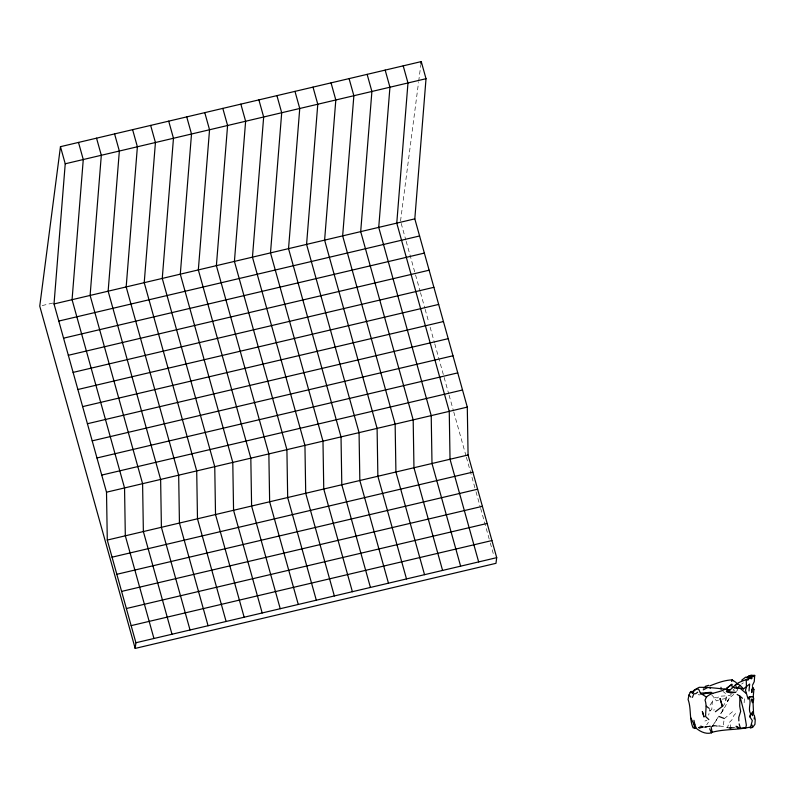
<?xml version="1.0" encoding="UTF-8"?>
<svg xmlns="http://www.w3.org/2000/svg" width="795" height="795" viewBox="0 0 795 795"><rect width="100%" height="100%" fill="white"/><g stroke="black" fill="none" stroke-linecap="round" stroke-linejoin="round"><path stroke-width="0.6" stroke-dasharray="3.98 2.98" d="M711.843 695.168L714.188 697.603L712.25 701.886L711.803 709.408L709.627 711.048L708.653 715.122M744.15 702.77L744.408 698.189M400.531 221.05L418.538 82.441M418.697 81.219L420.764 65.27M723.341 724.921L724.255 718.73M698.855 727.822C708.266 726.213 718.302 724.384 727.445 727.763L729.025 722.725L731.897 719.902L733.715 715.709L736.796 712.221M733.825 694.353L730.188 697.364L727.236 701.419L729.323 697.931C726.779 703.744 723.977 709.528 719.942 714.675L723.927 708.981L723.241 708.126M714.665 722.903L718.263 717.01L712.479 726.024L699.63 728.101L696.877 727.385L707.55 726.69L703.178 727.157L700.872 725.905L698.726 727.505L703.178 727.157L706.298 725.418L708.415 722.248M722.645 706.844L724.851 703.416M736.389 691.62L737.512 689.921M712.25 701.886L709.697 705.622L709.627 711.048L714.546 709.786M731.35 694.025L729.84 695.645L719.097 696.241L717.666 697.881L714.188 697.603L716.404 700.902L720.747 699.411M734.699 688.381L733.06 690.1L735.643 690.726L738.644 688.222M732.513 711.704L725.11 718.024M722.039 710.044L723.609 708.842M741.626 684.068L743.325 682.835M704.897 721.065L706.904 720.26M727.445 727.763L733.924 728.021L727.584 728.031L730.754 728.051L735.226 726.799M42.165 305.568L53.026 303.004M701.955 694.442L699.034 694.949L697.304 694.134M721.93 699.212L725.487 698.596M708.991 726.411L720.419 725.934M698.914 728.101L704.161 727.256L698.716 727.753M715.371 725.775L712.479 726.024L712.936 725.308L711.396 725.259M733.03 727.435L735.166 727.743M700.872 725.905L703.118 726.958M723.003 691.471L725.587 693.518M401.197 223.435L405.857 240.13M406.185 241.322L420.158 291.417M420.485 292.61L424.808 308.112M425.146 309.305L428.803 322.422M430.125 327.192L434.448 342.695M434.786 343.887L448.748 393.982M449.086 395.175L453.408 410.677M453.736 411.87L466.039 455.992M466.377 457.185L475.678 490.575M476.016 491.767L480.339 507.27M480.667 508.462L489.978 541.862M490.316 543.055L493.973 556.172M730.525 724.722L730.754 728.051M710.323 725.845L703.873 727.514L710.323 725.845"/><path stroke-width="1.19" d="M753.59 713.98L753.104 703.605L753.72 698.537L753.193 696.967L749.357 696.668L748.969 697.314C751.941 702.482 747.538 708.554 750.569 713.761L749.824 716.782L752.308 720.588L750.281 728.061L752.666 727.375L754.942 724.325L755.25 719.525L754.266 715.063M752.09 688.947L751.832 692.574L751.663 689.354M747.538 676.863L751.086 675.283L754.723 675.392L754.246 681.633L752.408 685.409M135.18 648.412L135.915 642.748L107.285 540.063L106.51 492.194L54.02 303.948L65.23 163.79L60.46 146.678L421.251 61.593L426.021 78.705L414.811 218.864L467.291 407.11L468.076 454.988L496.706 557.663L495.971 563.327L135.18 648.412L39.75 306.135L60.46 146.678M753.193 696.967L753.889 689.593L752.448 686.85M748.999 690.994L749.665 683.998L743.563 688.887L739.857 688.092L736.717 688.46L733.258 687.168L729.224 690.656M420.923 64.047L421.251 61.593M754.137 719.008L754.346 717.388M710.492 688.192L707.997 687.407L699.232 687.307L695.585 689.225L693.528 691.372L690.746 691.57L688.987 694.979L688.092 699.511C691.421 708.544 689.106 718.879 693.111 727.892L696.181 728.25C700.316 731.658 706.049 734.5 711.485 732.831L712.091 732.265C724.662 728.926 737.611 730.098 750.281 727.067M746.545 677.38L749.943 677.459L751.285 678.92L752.368 676.346L753.402 676.654L754.723 675.392M727.455 689.663L726.401 691.57L735.802 692.365L730.814 692.982L726.401 691.57L730.138 689.812L725.199 689.116C719.276 692.823 711.525 691.958 706.427 697.106L705.036 700.107C707.053 705.483 705.413 711.008 705.652 716.553L708.842 719.594M725.676 700.296L726.362 697.165M745.611 728.051L746.366 725.189L744.567 714.298L739.926 696.132L737.144 694.452M731.629 681.434L732.086 679.904C724.344 680.162 716.991 683.104 709.766 685.886M751.225 713.691L753.034 711.495L752.706 715.709L751.225 713.691L749.824 716.782M692.435 697.384L693.816 693.836L695.784 693.657L697.692 692.177M690.159 692.544L690.746 691.57L692.515 693.389L693.767 690.398L697.394 689.017L698.735 689.325L700.445 693.18L706.427 697.106M692.515 693.389L693.737 691.73M747.707 680.361L749.943 677.459C744.597 681.295 737.402 681.325 733.258 687.168M743.563 688.887L740.115 685.429L736.717 688.46L735.574 684.932M731.837 684.306L726.69 688.301L731.837 684.306L732.245 687.496M741.745 680.152L745.621 677.161L746.694 677.31M715.391 711.714L722.407 706.367L720.071 698.696L722.407 706.367M703.426 688.122L705.016 687.079M747.479 677.012L749.218 675.969M750.967 696.668L748.969 697.314L748.145 699.252L745.491 690.219L746.445 687.089L746.247 679.934M703.237 689.871L707.997 687.407M747.787 676.803L751.086 675.283M702.979 694.323L706.397 693.19L712.777 693.19M705.483 686.274L708.673 685.33M65.23 163.79L426.021 78.705M54.02 303.948L414.811 218.864M58.79 321.061L419.581 235.976M63.57 338.173L424.351 253.088M68.34 355.286L429.121 270.201M73.11 372.398L433.891 287.313M77.88 389.51L438.671 304.425M82.65 406.623L443.441 321.538M87.42 423.735L448.211 338.66M92.2 440.857L452.981 355.772M96.97 457.97L457.751 372.885M101.74 475.082L462.521 389.997M106.51 492.194L467.291 407.11M107.285 540.063L468.076 454.988M112.055 557.186L472.846 472.101M116.825 574.298L477.616 489.213M121.605 591.41L482.386 506.326M126.375 608.523L487.156 523.438M131.145 625.635L491.926 540.55M135.915 642.748L496.706 557.663M745.67 727.743L740.374 728.21M700.445 693.18L711.217 692.276M752.368 676.346L748.82 676.466L751.951 678.344M709.975 687.586L725.199 689.116M690.636 717.617L693.936 724.235L694.8 724.295L696.181 728.25M718.859 716.414L724.354 718.531M737.343 683.601L740.115 685.429M746.107 693.369L739.857 688.092M706.298 706.169L708.733 708.097M742.49 698.288L739.926 696.132L739.708 706.099L740.662 711.406L738.774 717.428L738.843 720.896M733.03 680.768L732.086 679.904L735.902 682.339L737.283 684.107M738.436 728.548L736.071 726.242L740.443 728.538L739.151 723.887M688.987 694.979L690.905 697.126M752.428 687.158L753.889 689.593M709.697 728.786L711.485 732.831M403.204 65.846L407.974 82.958L396.765 223.117L449.255 411.363L450.03 459.242L478.66 561.916M385.168 70.099L389.938 87.212L378.728 227.37L431.218 415.616L431.993 463.495L460.623 566.169M367.131 74.352L371.901 91.465L360.691 231.623L413.181 419.869L413.957 467.748L442.586 570.432M349.084 78.606L353.864 95.718L342.655 235.877L395.135 424.123L395.92 472.001L424.54 574.686M331.048 82.859L335.818 99.981L324.608 240.13L377.098 428.386L377.873 476.255L406.503 578.939M313.011 87.122L317.781 104.234L306.572 244.383L359.062 432.639L359.837 480.508L388.467 583.192M294.975 91.375L299.745 108.488L288.535 248.636L341.025 436.892L341.8 484.761L370.43 587.445M276.928 95.629L281.698 112.741L270.499 252.889L322.979 441.146L323.754 489.014L352.384 591.699M258.892 99.882L263.662 116.994L252.452 257.153L304.942 445.399L305.717 493.268L334.347 595.952M240.855 104.135L245.625 121.247L234.416 261.406L286.906 449.652L287.681 497.521L316.311 600.205M222.819 108.388L227.589 125.501L216.379 265.659L268.859 453.905L269.644 501.784L298.274 604.458M204.772 112.642L209.542 129.754L198.333 269.912L250.823 458.159L251.598 506.037L280.228 608.712M186.736 116.895L191.506 134.007L180.296 274.166L232.786 462.412L233.561 510.291L262.191 612.975M168.699 121.148L173.469 138.26L162.26 278.419L214.749 466.665L215.524 514.544L244.154 617.228M150.653 125.401L155.432 142.524L144.223 282.672L196.703 470.918L197.488 518.797L226.108 621.481M132.616 129.665L137.386 146.777L126.176 286.925L178.666 475.181L179.441 523.05L208.071 625.735M114.579 133.918L119.349 151.03L108.14 291.179L160.63 479.435L161.405 527.304L190.035 629.988M96.543 138.171L101.313 155.283L90.103 295.432L142.593 483.688L143.368 531.557L171.998 634.241M78.496 142.424L83.266 159.537L72.067 299.685L124.547 487.941L125.322 535.81L153.952 638.494M693.926 720.32L694.8 724.295M752.567 702.681L751.881 698.885L752.259 702.214M711.167 726.968L712.091 732.265M693.936 724.235L694.631 728.498M752.11 725.03L752.448 727.495M720.986 687.297L721.085 689.186M702.979 713.453L702.333 711.575L704.032 717.02L702.979 713.453"/></g></svg>
